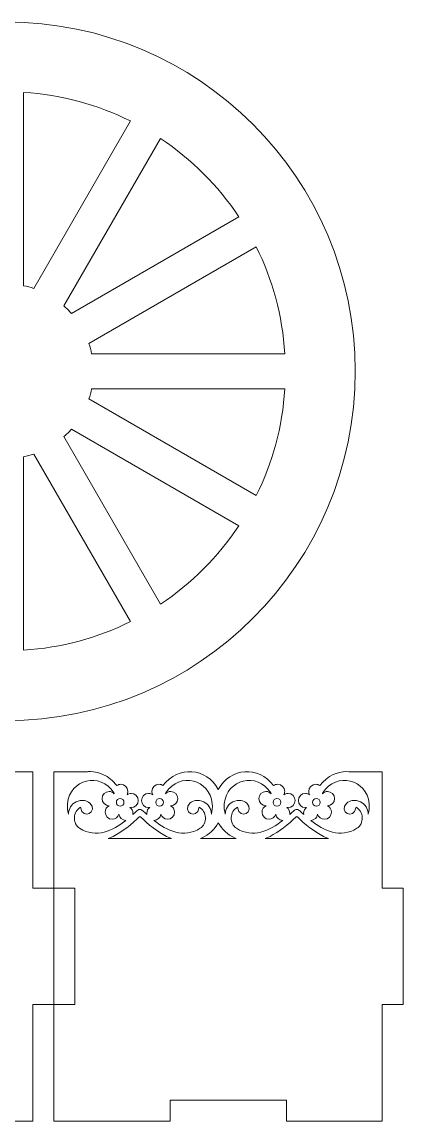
# Model space of a CAD drawing. Header units: millimetres. Extents: x -283 to 283, y -432 to 191.
# Drawn here: x 228.1 to 282.6, y -136.9 to 20.4 of the extents above; entities that cross this region are included whole.
import ezdxf

# ---------------------------------------------------------------- set-up
doc = ezdxf.new("R2010")
doc.units = ezdxf.units.MM
doc.header["$MEASUREMENT"] = 0
doc.layers.add('Camada 1', color=7, linetype='Continuous')

msp = doc.modelspace()

# ---------------------------------------------------------------- linework, layer by layer
at = {"layer": 'Camada 1', "color": 250, "lineweight": 20}
for points, knots in [([(225.7832, 20.4371), (253.3974, 20.4371), (275.7832, -1.9487), (275.7832, -29.5629), (275.7832, -29.5629), (275.7832, -57.1771), (253.3974, -79.5629), (225.7832, -79.5629), (225.7832, -79.5629), (198.169, -79.5629), (175.7832, -57.1771), (175.7832, -29.5629), (175.7832, -29.5629), (175.7832, -1.9487), (198.169, 20.4371), (225.7832, 20.4371)], [0, 0, 0, 0, 0.2, 0.2, 0.2, 0.2, 0.4, 0.4, 0.4, 0.4, 0.6, 0.6, 0.6, 0.6, 1, 1, 1, 1]), ([(228.2832, -17.3132), (228.7813, -17.4144), (229.2686, -17.5453), (229.7433, -17.7038), (229.7433, -17.7038), (229.7433, -17.7038), (243.582, 6.2655), (243.582, 6.2655), (243.582, 6.2655), (238.9252, 8.5833), (233.7529, 10.0191), (228.2832, 10.3571), (228.2832, 10.3571), (228.2832, 10.3571), (228.2832, -17.3132), (228.2832, -17.3132)], [0, 0, 0, 0, 0.2, 0.2, 0.2, 0.2, 0.4, 0.4, 0.4, 0.4, 0.6, 0.6, 0.6, 0.6, 1, 1, 1, 1]), ([(234.0716, -20.207), (234.4485, -20.5411), (234.8049, -20.8975), (235.139, -21.2744), (235.139, -21.2744), (235.139, -21.2744), (259.1081, -7.436), (259.1081, -7.436), (259.1081, -7.436), (256.157, -3.0012), (252.3454, 0.8114), (247.9101, 3.762), (247.9101, 3.762), (247.9101, 3.762), (234.0716, -20.207), (234.0716, -20.207)], [0, 0, 0, 0, 0.2, 0.2, 0.2, 0.2, 0.4, 0.4, 0.4, 0.4, 0.6, 0.6, 0.6, 0.6, 1, 1, 1, 1]), ([(237.6423, -25.6028), (237.8008, -26.0775), (237.9317, -26.5648), (238.0329, -27.0629), (238.0329, -27.0629), (238.0329, -27.0629), (265.7032, -27.0629), (265.7032, -27.0629), (265.7032, -27.0629), (265.3653, -21.5931), (263.93, -16.4205), (261.6116, -11.7641), (261.6116, -11.7641), (261.6116, -11.7641), (237.6423, -25.6028), (237.6423, -25.6028)], [0, 0, 0, 0, 0.2, 0.2, 0.2, 0.2, 0.4, 0.4, 0.4, 0.4, 0.6, 0.6, 0.6, 0.6, 1, 1, 1, 1]), ([(238.0329, -32.0629), (237.9318, -32.561), (237.8007, -33.0482), (237.6423, -33.523), (237.6423, -33.523), (237.6423, -33.523), (261.6116, -47.3617), (261.6116, -47.3617), (261.6116, -47.3617), (263.9292, -42.7048), (265.3658, -37.5329), (265.7032, -32.0629), (265.7032, -32.0629), (265.7032, -32.0629), (238.0329, -32.0629), (238.0329, -32.0629)], [0, 0, 0, 0, 0.2, 0.2, 0.2, 0.2, 0.4, 0.4, 0.4, 0.4, 0.6, 0.6, 0.6, 0.6, 1, 1, 1, 1]), ([(235.1391, -37.8513), (234.805, -38.2282), (234.4485, -38.5847), (234.0716, -38.9188), (234.0716, -38.9188), (234.0716, -38.9188), (247.9101, -62.8878), (247.9101, -62.8878), (247.9101, -62.8878), (252.345, -59.9368), (256.1577, -56.1252), (259.1081, -51.6898), (259.1081, -51.6898), (259.1081, -51.6898), (235.1391, -37.8513), (235.1391, -37.8513)], [0, 0, 0, 0, 0.2, 0.2, 0.2, 0.2, 0.4, 0.4, 0.4, 0.4, 0.6, 0.6, 0.6, 0.6, 1, 1, 1, 1]), ([(229.7433, -41.422), (229.2686, -41.5805), (228.7813, -41.7114), (228.2832, -41.8126), (228.2832, -41.8126), (228.2832, -41.8126), (228.2832, -69.4829), (228.2832, -69.4829), (228.2832, -69.4829), (233.753, -69.1451), (238.9256, -67.7097), (243.582, -65.3913), (243.582, -65.3913), (243.582, -65.3913), (229.7433, -41.422), (229.7433, -41.422)], [0, 0, 0, 0, 0.2, 0.2, 0.2, 0.2, 0.4, 0.4, 0.4, 0.4, 0.6, 0.6, 0.6, 0.6, 1, 1, 1, 1]), ([(229.6314, -136.8787), (229.6314, -136.8787), (229.6314, -120.212), (229.6314, -120.212), (229.6314, -120.212), (229.6314, -120.212), (232.6314, -120.212), (232.6314, -120.212), (232.6314, -120.212), (232.6314, -120.212), (232.6314, -103.5454), (232.6314, -103.5454), (232.6314, -103.5454), (232.6314, -103.5454), (229.6314, -103.5454), (229.6314, -103.5454), (229.6314, -103.5454), (229.6314, -103.5454), (229.6314, -86.8787), (229.6314, -86.8787), (229.6314, -86.8787), (229.6314, -86.8787), (224.8872, -86.8788), (224.8872, -86.8788), (224.8872, -86.8788), (223.3831, -86.7618), (221.8151, -87.4172), (220.7057, -88.8597), (220.7057, -88.8597), (220.5434, -88.746), (220.3464, -88.6796), (220.1343, -88.6796), (220.1343, -88.6796), (219.5783, -88.6796), (219.1276, -89.1354), (219.1276, -89.6977), (219.1276, -89.6977), (219.1276, -89.8743), (219.172, -90.0402), (219.2501, -90.1849), (219.2501, -90.1849), (219.0814, -90.056), (218.8716, -89.9797), (218.6441, -89.9797), (218.6441, -89.9797), (218.0883, -89.9797), (217.6377, -90.4357), (217.6377, -90.998), (217.6377, -90.998), (217.6377, -91.5603), (218.0883, -92.0162), (218.6441, -92.0162), (218.6441, -92.0162), (218.7071, -92.0162), (218.7691, -92.0101), (218.8287, -91.9989), (218.8287, -91.9989), (218.5691, -92.183), (218.3993, -92.4884), (218.3993, -92.8333), (218.3993, -92.8333), (218.3993, -92.8915), (218.4041, -92.9485), (218.4136, -93.0041), (218.4136, -93.0041), (218.4136, -93.0041), (218.0956, -92.708), (218.0956, -92.708), (218.0956, -92.708), (217.7692, -92.398), (217.592, -92.2487), (217.4041, -92.2665), (217.4041, -92.2665), (217.2162, -92.2487), (217.039, -92.398), (216.7124, -92.708), (216.7124, -92.708), (216.7124, -92.708), (216.3947, -93.0041), (216.3947, -93.0041), (216.3947, -93.0041), (216.404, -92.9485), (216.4089, -92.8915), (216.4089, -92.8333), (216.4089, -92.8333), (216.4089, -92.4884), (216.239, -92.183), (215.9795, -91.9989), (215.9795, -91.9989), (216.0391, -92.0101), (216.1011, -92.0162), (216.1641, -92.0162), (216.1641, -92.0162), (216.7199, -92.0162), (217.1705, -91.5603), (217.1705, -90.998), (217.1705, -90.998), (217.1705, -90.4357), (216.7199, -89.9797), (216.1641, -89.9797), (216.1641, -89.9797), (215.9366, -89.9797), (215.7267, -90.056), (215.5581, -90.1849), (215.5581, -90.1849), (215.6362, -90.0402), (215.6804, -89.8743), (215.6804, -89.6977), (215.6804, -89.6977), (215.6804, -89.1354), (215.2298, -88.6796), (214.6739, -88.6796), (214.6739, -88.6796), (214.4617, -88.6796), (214.2647, -88.746), (214.1023, -88.8597), (214.1023, -88.8597), (211.9052, -86.003), (207.9102, -86.2331), (206.1735, -89.4383), (206.1735, -89.4383), (204.4366, -86.2331), (200.4416, -86.003), (198.2445, -88.8597), (198.2445, -88.8597), (198.0821, -88.746), (197.885, -88.6796), (197.6729, -88.6796), (197.6729, -88.6796), (197.117, -88.6796), (196.6664, -89.1354), (196.6664, -89.6977), (196.6664, -89.6977), (196.6664, -89.8743), (196.7106, -90.0402), (196.7887, -90.1849), (196.7887, -90.1849), (196.6202, -90.056), (196.4103, -89.9797), (196.1829, -89.9797), (196.1829, -89.9797), (195.627, -89.9797), (195.1763, -90.4357), (195.1763, -90.998), (195.1763, -90.998), (195.1763, -91.5603), (195.627, -92.0162), (196.1829, -92.0162), (196.1829, -92.0162), (196.2459, -92.0162), (196.3077, -92.0101), (196.3675, -91.9989), (196.3675, -91.9989), (196.1079, -92.183), (195.9379, -92.4884), (195.9379, -92.8333), (195.9379, -92.8333), (195.9379, -92.8915), (195.9429, -92.9485), (195.9521, -93.0041), (195.9521, -93.0041), (195.9521, -93.0041), (195.6344, -92.708), (195.6344, -92.708), (195.6344, -92.708), (195.3078, -92.398), (195.1306, -92.2487), (194.9427, -92.2665), (194.9427, -92.2665), (194.7548, -92.2487), (194.5777, -92.398), (194.2512, -92.708), (194.2512, -92.708), (194.2512, -92.708), (193.9334, -93.0041), (193.9334, -93.0041), (193.9334, -93.0041), (193.9427, -92.9485), (193.9475, -92.8915), (193.9475, -92.8333), (193.9475, -92.8333), (193.9475, -92.4884), (193.7778, -92.183), (193.5182, -91.9989), (193.5182, -91.9989), (193.578, -92.0101), (193.6397, -92.0162), (193.7027, -92.0162), (193.7027, -92.0162), (194.2587, -92.0162), (194.7092, -91.5603), (194.7092, -90.998), (194.7092, -90.998), (194.7092, -90.4357), (194.2587, -89.9797), (193.7027, -89.9797), (193.7027, -89.9797), (193.4752, -89.9797), (193.2655, -90.056), (193.0968, -90.1849), (193.0968, -90.1849), (193.1749, -90.0402), (193.2192, -89.8743), (193.2192, -89.6977), (193.2192, -89.6977), (193.2192, -89.1354), (192.7685, -88.6796), (192.2127, -88.6796), (192.2127, -88.6796), (192.0004, -88.6796), (191.8036, -88.746), (191.6411, -88.8597), (191.6411, -88.8597), (189.8794, -86.5691), (187.43, -86.881), (187.4596, -86.8787), (187.4596, -86.8787), (187.4596, -86.8787), (182.6314, -86.8787), (182.6314, -86.8787), (182.6314, -86.8787), (182.6314, -86.8787), (182.6314, -96.4453), (182.6314, -96.4453), (182.6314, -96.4453), (182.6314, -96.4453), (182.6314, -103.5454), (182.6314, -103.5454), (182.6314, -103.5454), (182.6314, -103.5454), (185.6314, -103.5454), (185.6314, -103.5454), (185.6314, -103.5454), (185.6314, -103.5454), (185.6314, -120.212), (185.6314, -120.212), (185.6314, -120.212), (185.6314, -120.212), (182.6314, -120.212), (182.6314, -120.212), (182.6314, -120.212), (182.6314, -120.212), (182.6314, -136.8787), (182.6314, -136.8787), (182.6314, -136.8787), (182.6314, -136.8787), (199.2934, -136.8787), (199.2934, -136.8787), (199.2934, -136.8787), (199.2934, -136.8787), (199.2934, -133.8787), (199.2934, -133.8787), (199.2934, -133.8787), (199.2934, -133.8787), (215.96, -133.8787), (215.96, -133.8787), (215.96, -133.8787), (215.96, -133.8787), (215.96, -136.8787), (215.96, -136.8787), (215.96, -136.8787), (215.96, -136.8787), (229.6314, -136.8787), (229.6314, -136.8787)], [0, 0, 0, 0, 0.01492537, 0.01492537, 0.01492537, 0.01492537, 0.02985075, 0.02985075, 0.02985075, 0.02985075, 0.04477612, 0.04477612, 0.04477612, 0.04477612, 0.05970149, 0.05970149, 0.05970149, 0.05970149, 0.07462687, 0.07462687, 0.07462687, 0.07462687, 0.08955224, 0.08955224, 0.08955224, 0.08955224, 0.10447761, 0.10447761, 0.10447761, 0.10447761, 0.11940299, 0.11940299, 0.11940299, 0.11940299, 0.13432836, 0.13432836, 0.13432836, 0.13432836, 0.14925373, 0.14925373, 0.14925373, 0.14925373, 0.1641791, 0.1641791, 0.1641791, 0.1641791, 0.17910448, 0.17910448, 0.17910448, 0.17910448, 0.19402985, 0.19402985, 0.19402985, 0.19402985, 0.20895522, 0.20895522, 0.20895522, 0.20895522, 0.2238806, 0.2238806, 0.2238806, 0.2238806, 0.23880597, 0.23880597, 0.23880597, 0.23880597, 0.25373134, 0.25373134, 0.25373134, 0.25373134, 0.26865672, 0.26865672, 0.26865672, 0.26865672, 0.28358209, 0.28358209, 0.28358209, 0.28358209, 0.29850746, 0.29850746, 0.29850746, 0.29850746, 0.31343284, 0.31343284, 0.31343284, 0.31343284, 0.32835821, 0.32835821, 0.32835821, 0.32835821, 0.34328358, 0.34328358, 0.34328358, 0.34328358, 0.35820896, 0.35820896, 0.35820896, 0.35820896, 0.37313433, 0.37313433, 0.37313433, 0.37313433, 0.3880597, 0.3880597, 0.3880597, 0.3880597, 0.40298507, 0.40298507, 0.40298507, 0.40298507, 0.41791045, 0.41791045, 0.41791045, 0.41791045, 0.43283582, 0.43283582, 0.43283582, 0.43283582, 0.44776119, 0.44776119, 0.44776119, 0.44776119, 0.46268657, 0.46268657, 0.46268657, 0.46268657, 0.47761194, 0.47761194, 0.47761194, 0.47761194, 0.49253731, 0.49253731, 0.49253731, 0.49253731, 0.50746269, 0.50746269, 0.50746269, 0.50746269, 0.52238806, 0.52238806, 0.52238806, 0.52238806, 0.53731343, 0.53731343, 0.53731343, 0.53731343, 0.55223881, 0.55223881, 0.55223881, 0.55223881, 0.56716418, 0.56716418, 0.56716418, 0.56716418, 0.58208955, 0.58208955, 0.58208955, 0.58208955, 0.59701493, 0.59701493, 0.59701493, 0.59701493, 0.6119403, 0.6119403, 0.6119403, 0.6119403, 0.62686567, 0.62686567, 0.62686567, 0.62686567, 0.64179104, 0.64179104, 0.64179104, 0.64179104, 0.65671642, 0.65671642, 0.65671642, 0.65671642, 0.67164179, 0.67164179, 0.67164179, 0.67164179, 0.68656716, 0.68656716, 0.68656716, 0.68656716, 0.70149254, 0.70149254, 0.70149254, 0.70149254, 0.71641791, 0.71641791, 0.71641791, 0.71641791, 0.73134328, 0.73134328, 0.73134328, 0.73134328, 0.74626866, 0.74626866, 0.74626866, 0.74626866, 0.76119403, 0.76119403, 0.76119403, 0.76119403, 0.7761194, 0.7761194, 0.7761194, 0.7761194, 0.79104478, 0.79104478, 0.79104478, 0.79104478, 0.80597015, 0.80597015, 0.80597015, 0.80597015, 0.82089552, 0.82089552, 0.82089552, 0.82089552, 0.8358209, 0.8358209, 0.8358209, 0.8358209, 0.85074627, 0.85074627, 0.85074627, 0.85074627, 0.86567164, 0.86567164, 0.86567164, 0.86567164, 0.88059701, 0.88059701, 0.88059701, 0.88059701, 0.89552239, 0.89552239, 0.89552239, 0.89552239, 0.91044776, 0.91044776, 0.91044776, 0.91044776, 0.92537313, 0.92537313, 0.92537313, 0.92537313, 0.94029851, 0.94029851, 0.94029851, 0.94029851, 0.95522388, 0.95522388, 0.95522388, 0.95522388, 0.97014925, 0.97014925, 0.97014925, 0.97014925, 1, 1, 1, 1]), ([(279.6314, -136.8787), (279.6314, -136.8787), (279.6314, -120.212), (279.6314, -120.212), (279.6314, -120.212), (279.6314, -120.212), (282.6314, -120.212), (282.6314, -120.212), (282.6314, -120.212), (282.6314, -120.212), (282.6314, -103.5454), (282.6314, -103.5454), (282.6314, -103.5454), (282.6314, -103.5454), (279.6314, -103.5454), (279.6314, -103.5454), (279.6314, -103.5454), (279.6314, -103.5454), (279.6314, -86.8787), (279.6314, -86.8787), (279.6314, -86.8787), (279.6314, -86.8787), (274.8872, -86.8788), (274.8872, -86.8788), (274.8872, -86.8788), (273.3831, -86.7618), (271.8151, -87.4172), (270.7057, -88.8597), (270.7057, -88.8597), (270.5434, -88.746), (270.3464, -88.6796), (270.1343, -88.6796), (270.1343, -88.6796), (269.5783, -88.6796), (269.1276, -89.1354), (269.1276, -89.6977), (269.1276, -89.6977), (269.1276, -89.8743), (269.172, -90.0402), (269.2501, -90.1849), (269.2501, -90.1849), (269.0814, -90.056), (268.8716, -89.9797), (268.6441, -89.9797), (268.6441, -89.9797), (268.0883, -89.9797), (267.6377, -90.4357), (267.6377, -90.998), (267.6377, -90.998), (267.6377, -91.5603), (268.0883, -92.0162), (268.6441, -92.0162), (268.6441, -92.0162), (268.7071, -92.0162), (268.7691, -92.0101), (268.8287, -91.9989), (268.8287, -91.9989), (268.5691, -92.183), (268.3993, -92.4884), (268.3993, -92.8333), (268.3993, -92.8333), (268.3993, -92.8915), (268.4041, -92.9485), (268.4136, -93.0041), (268.4136, -93.0041), (268.4136, -93.0041), (268.0956, -92.708), (268.0956, -92.708), (268.0956, -92.708), (267.7692, -92.398), (267.592, -92.2487), (267.4041, -92.2665), (267.4041, -92.2665), (267.2162, -92.2487), (267.039, -92.398), (266.7124, -92.708), (266.7124, -92.708), (266.7124, -92.708), (266.3947, -93.0041), (266.3947, -93.0041), (266.3947, -93.0041), (266.404, -92.9485), (266.4089, -92.8915), (266.4089, -92.8333), (266.4089, -92.8333), (266.4089, -92.4884), (266.239, -92.183), (265.9795, -91.9989), (265.9795, -91.9989), (266.0391, -92.0101), (266.1011, -92.0162), (266.1641, -92.0162), (266.1641, -92.0162), (266.7199, -92.0162), (267.1705, -91.5603), (267.1705, -90.998), (267.1705, -90.998), (267.1705, -90.4357), (266.7199, -89.9797), (266.1641, -89.9797), (266.1641, -89.9797), (265.9366, -89.9797), (265.7267, -90.056), (265.5581, -90.1849), (265.5581, -90.1849), (265.6362, -90.0402), (265.6804, -89.8743), (265.6804, -89.6977), (265.6804, -89.6977), (265.6804, -89.1354), (265.2298, -88.6796), (264.6739, -88.6796), (264.6739, -88.6796), (264.4617, -88.6796), (264.2647, -88.746), (264.1023, -88.8597), (264.1023, -88.8597), (261.9052, -86.003), (257.9102, -86.2331), (256.1735, -89.4383), (256.1735, -89.4383), (254.4366, -86.2331), (250.4416, -86.003), (248.2445, -88.8597), (248.2445, -88.8597), (248.0821, -88.746), (247.885, -88.6796), (247.6729, -88.6796), (247.6729, -88.6796), (247.117, -88.6796), (246.6664, -89.1354), (246.6664, -89.6977), (246.6664, -89.6977), (246.6664, -89.8743), (246.7106, -90.0402), (246.7887, -90.1849), (246.7887, -90.1849), (246.6202, -90.056), (246.4103, -89.9797), (246.1829, -89.9797), (246.1829, -89.9797), (245.627, -89.9797), (245.1763, -90.4357), (245.1763, -90.998), (245.1763, -90.998), (245.1763, -91.5603), (245.627, -92.0162), (246.1829, -92.0162), (246.1829, -92.0162), (246.2459, -92.0162), (246.3077, -92.0101), (246.3675, -91.9989), (246.3675, -91.9989), (246.1079, -92.183), (245.9379, -92.4884), (245.9379, -92.8333), (245.9379, -92.8333), (245.9379, -92.8915), (245.9429, -92.9485), (245.9521, -93.0041), (245.9521, -93.0041), (245.9521, -93.0041), (245.6344, -92.708), (245.6344, -92.708), (245.6344, -92.708), (245.3078, -92.398), (245.1306, -92.2487), (244.9427, -92.2665), (244.9427, -92.2665), (244.7548, -92.2487), (244.5777, -92.398), (244.2512, -92.708), (244.2512, -92.708), (244.2512, -92.708), (243.9334, -93.0041), (243.9334, -93.0041), (243.9334, -93.0041), (243.9427, -92.9485), (243.9475, -92.8915), (243.9475, -92.8333), (243.9475, -92.8333), (243.9475, -92.4884), (243.7778, -92.183), (243.5182, -91.9989), (243.5182, -91.9989), (243.578, -92.0101), (243.6397, -92.0162), (243.7027, -92.0162), (243.7027, -92.0162), (244.2587, -92.0162), (244.7092, -91.5603), (244.7092, -90.998), (244.7092, -90.998), (244.7092, -90.4357), (244.2587, -89.9797), (243.7027, -89.9797), (243.7027, -89.9797), (243.4752, -89.9797), (243.2655, -90.056), (243.0968, -90.1849), (243.0968, -90.1849), (243.1749, -90.0402), (243.2192, -89.8743), (243.2192, -89.6977), (243.2192, -89.6977), (243.2192, -89.1354), (242.7685, -88.6796), (242.2127, -88.6796), (242.2127, -88.6796), (242.0004, -88.6796), (241.8036, -88.746), (241.6411, -88.8597), (241.6411, -88.8597), (239.8794, -86.5691), (237.43, -86.881), (237.4596, -86.8787), (237.4596, -86.8787), (237.4596, -86.8787), (232.6314, -86.8787), (232.6314, -86.8787), (232.6314, -86.8787), (232.6314, -86.8787), (232.6314, -96.4453), (232.6314, -96.4453), (232.6314, -96.4453), (232.6314, -96.4453), (232.6314, -103.5454), (232.6314, -103.5454), (232.6314, -103.5454), (232.6314, -103.5454), (235.6314, -103.5454), (235.6314, -103.5454), (235.6314, -103.5454), (235.6314, -103.5454), (235.6314, -120.212), (235.6314, -120.212), (235.6314, -120.212), (235.6314, -120.212), (232.6314, -120.212), (232.6314, -120.212), (232.6314, -120.212), (232.6314, -120.212), (232.6314, -136.8787), (232.6314, -136.8787), (232.6314, -136.8787), (232.6314, -136.8787), (249.2934, -136.8787), (249.2934, -136.8787), (249.2934, -136.8787), (249.2934, -136.8787), (249.2934, -133.8787), (249.2934, -133.8787), (249.2934, -133.8787), (249.2934, -133.8787), (265.96, -133.8787), (265.96, -133.8787), (265.96, -133.8787), (265.96, -133.8787), (265.96, -136.8787), (265.96, -136.8787), (265.96, -136.8787), (265.96, -136.8787), (279.6314, -136.8787), (279.6314, -136.8787)], [0, 0, 0, 0, 0.01492537, 0.01492537, 0.01492537, 0.01492537, 0.02985075, 0.02985075, 0.02985075, 0.02985075, 0.04477612, 0.04477612, 0.04477612, 0.04477612, 0.05970149, 0.05970149, 0.05970149, 0.05970149, 0.07462687, 0.07462687, 0.07462687, 0.07462687, 0.08955224, 0.08955224, 0.08955224, 0.08955224, 0.10447761, 0.10447761, 0.10447761, 0.10447761, 0.11940299, 0.11940299, 0.11940299, 0.11940299, 0.13432836, 0.13432836, 0.13432836, 0.13432836, 0.14925373, 0.14925373, 0.14925373, 0.14925373, 0.1641791, 0.1641791, 0.1641791, 0.1641791, 0.17910448, 0.17910448, 0.17910448, 0.17910448, 0.19402985, 0.19402985, 0.19402985, 0.19402985, 0.20895522, 0.20895522, 0.20895522, 0.20895522, 0.2238806, 0.2238806, 0.2238806, 0.2238806, 0.23880597, 0.23880597, 0.23880597, 0.23880597, 0.25373134, 0.25373134, 0.25373134, 0.25373134, 0.26865672, 0.26865672, 0.26865672, 0.26865672, 0.28358209, 0.28358209, 0.28358209, 0.28358209, 0.29850746, 0.29850746, 0.29850746, 0.29850746, 0.31343284, 0.31343284, 0.31343284, 0.31343284, 0.32835821, 0.32835821, 0.32835821, 0.32835821, 0.34328358, 0.34328358, 0.34328358, 0.34328358, 0.35820896, 0.35820896, 0.35820896, 0.35820896, 0.37313433, 0.37313433, 0.37313433, 0.37313433, 0.3880597, 0.3880597, 0.3880597, 0.3880597, 0.40298507, 0.40298507, 0.40298507, 0.40298507, 0.41791045, 0.41791045, 0.41791045, 0.41791045, 0.43283582, 0.43283582, 0.43283582, 0.43283582, 0.44776119, 0.44776119, 0.44776119, 0.44776119, 0.46268657, 0.46268657, 0.46268657, 0.46268657, 0.47761194, 0.47761194, 0.47761194, 0.47761194, 0.49253731, 0.49253731, 0.49253731, 0.49253731, 0.50746269, 0.50746269, 0.50746269, 0.50746269, 0.52238806, 0.52238806, 0.52238806, 0.52238806, 0.53731343, 0.53731343, 0.53731343, 0.53731343, 0.55223881, 0.55223881, 0.55223881, 0.55223881, 0.56716418, 0.56716418, 0.56716418, 0.56716418, 0.58208955, 0.58208955, 0.58208955, 0.58208955, 0.59701493, 0.59701493, 0.59701493, 0.59701493, 0.6119403, 0.6119403, 0.6119403, 0.6119403, 0.62686567, 0.62686567, 0.62686567, 0.62686567, 0.64179104, 0.64179104, 0.64179104, 0.64179104, 0.65671642, 0.65671642, 0.65671642, 0.65671642, 0.67164179, 0.67164179, 0.67164179, 0.67164179, 0.68656716, 0.68656716, 0.68656716, 0.68656716, 0.70149254, 0.70149254, 0.70149254, 0.70149254, 0.71641791, 0.71641791, 0.71641791, 0.71641791, 0.73134328, 0.73134328, 0.73134328, 0.73134328, 0.74626866, 0.74626866, 0.74626866, 0.74626866, 0.76119403, 0.76119403, 0.76119403, 0.76119403, 0.7761194, 0.7761194, 0.7761194, 0.7761194, 0.79104478, 0.79104478, 0.79104478, 0.79104478, 0.80597015, 0.80597015, 0.80597015, 0.80597015, 0.82089552, 0.82089552, 0.82089552, 0.82089552, 0.8358209, 0.8358209, 0.8358209, 0.8358209, 0.85074627, 0.85074627, 0.85074627, 0.85074627, 0.86567164, 0.86567164, 0.86567164, 0.86567164, 0.88059701, 0.88059701, 0.88059701, 0.88059701, 0.89552239, 0.89552239, 0.89552239, 0.89552239, 0.91044776, 0.91044776, 0.91044776, 0.91044776, 0.92537313, 0.92537313, 0.92537313, 0.92537313, 0.94029851, 0.94029851, 0.94029851, 0.94029851, 0.95522388, 0.95522388, 0.95522388, 0.95522388, 0.97014925, 0.97014925, 0.97014925, 0.97014925, 1, 1, 1, 1]), ([(242.9409, -93.8516), (241.062, -95.3319), (238.6996, -96.4442), (236.3122, -94.9816), (236.3122, -94.9816), (235.797, -94.666), (235.5332, -94.0533), (235.5571, -93.4437), (235.5571, -93.4437), (235.5809, -92.8307), (235.9135, -92.2729), (236.4383, -91.9652), (236.4383, -91.9652), (236.7834, -93.9483), (238.9927, -92.5647), (237.7815, -91.3759), (237.7815, -91.3759), (237.5629, -91.1613), (237.2322, -91.0619), (236.9862, -91.0196), (236.9862, -91.0196), (236.5932, -90.9521), (236.1815, -91.0066), (235.8089, -91.1889), (235.8089, -91.1889), (235.144, -91.5144), (234.7176, -92.1914), (234.707, -92.9386), (234.707, -92.9386), (234.5743, -92.4812), (234.5251, -91.9813), (234.5748, -91.4577), (234.5748, -91.4577), (234.907, -87.9534), (239.2539, -86.8361), (241.2251, -89.8955), (241.2251, -89.8955), (241.2341, -89.9415), (241.2461, -89.9861), (241.261, -90.0295), (241.261, -90.0295), (241.0777, -89.8336), (240.8178, -89.7113), (240.53, -89.7113), (240.53, -89.7113), (239.9742, -89.7113), (239.5236, -90.1673), (239.5236, -90.7296), (239.5236, -90.7296), (239.5236, -91.2919), (239.9742, -91.7478), (240.53, -91.7478), (240.53, -91.7478), (240.53, -91.7478), (240.5479, -91.7475), (240.5479, -91.7475), (240.5479, -91.7475), (240.2084, -91.911), (239.9736, -92.2616), (239.9736, -92.6675), (239.9736, -92.6675), (239.9736, -93.2299), (240.4243, -93.6858), (240.9802, -93.6858), (240.9802, -93.6858), (241.4336, -93.6858), (241.8172, -93.3824), (241.9428, -92.9653), (241.9428, -92.9653), (242.0068, -93.4653), (242.4293, -93.8516), (242.9409, -93.8516)], [0, 0, 0, 0, 0.05263158, 0.05263158, 0.05263158, 0.05263158, 0.10526316, 0.10526316, 0.10526316, 0.10526316, 0.15789474, 0.15789474, 0.15789474, 0.15789474, 0.21052632, 0.21052632, 0.21052632, 0.21052632, 0.26315789, 0.26315789, 0.26315789, 0.26315789, 0.31578947, 0.31578947, 0.31578947, 0.31578947, 0.36842105, 0.36842105, 0.36842105, 0.36842105, 0.42105263, 0.42105263, 0.42105263, 0.42105263, 0.47368421, 0.47368421, 0.47368421, 0.47368421, 0.52631579, 0.52631579, 0.52631579, 0.52631579, 0.57894737, 0.57894737, 0.57894737, 0.57894737, 0.63157895, 0.63157895, 0.63157895, 0.63157895, 0.68421053, 0.68421053, 0.68421053, 0.68421053, 0.73684211, 0.73684211, 0.73684211, 0.73684211, 0.78947368, 0.78947368, 0.78947368, 0.78947368, 0.84210526, 0.84210526, 0.84210526, 0.84210526, 0.89473684, 0.89473684, 0.89473684, 0.89473684, 1, 1, 1, 1]), ([(253.4473, -91.9652), (253.972, -92.2729), (254.3046, -92.8307), (254.3285, -93.4437), (254.3285, -93.4437), (254.3523, -94.0533), (254.0884, -94.6661), (253.5735, -94.9816), (253.5735, -94.9816), (251.1859, -96.4443), (248.8235, -95.3319), (246.9446, -93.8516), (246.9446, -93.8516), (247.4562, -93.8516), (247.879, -93.4653), (247.9425, -92.9653), (247.9425, -92.9653), (248.0684, -93.3824), (248.452, -93.6858), (248.9055, -93.6858), (248.9055, -93.6858), (249.4614, -93.6858), (249.9119, -93.2299), (249.9119, -92.6675), (249.9119, -92.6675), (249.9119, -92.2616), (249.6771, -91.911), (249.3375, -91.7475), (249.3375, -91.7475), (249.3375, -91.7475), (249.3555, -91.7478), (249.3555, -91.7478), (249.3555, -91.7478), (249.9116, -91.7478), (250.3622, -91.2919), (250.3622, -90.7296), (250.3622, -90.7296), (250.3622, -90.1673), (249.9116, -89.7113), (249.3555, -89.7113), (249.3555, -89.7113), (249.0677, -89.7113), (248.808, -89.8336), (248.6246, -90.0295), (248.6246, -90.0295), (248.6394, -89.9861), (248.6515, -89.9415), (248.6604, -89.8955), (248.6604, -89.8955), (250.6318, -86.8361), (254.9785, -87.9534), (255.3108, -91.4577), (255.3108, -91.4577), (255.3605, -91.9813), (255.3114, -92.4812), (255.1787, -92.9386), (255.1787, -92.9386), (255.168, -92.1914), (254.7415, -91.5144), (254.0768, -91.1889), (254.0768, -91.1889), (253.7043, -91.0066), (253.2924, -90.9521), (252.8996, -91.0196), (252.8996, -91.0196), (252.6535, -91.0619), (252.3227, -91.1613), (252.1041, -91.3759), (252.1041, -91.3759), (250.8929, -92.5647), (253.1021, -93.9483), (253.4473, -91.9652)], [0, 0, 0, 0, 0.05263158, 0.05263158, 0.05263158, 0.05263158, 0.10526316, 0.10526316, 0.10526316, 0.10526316, 0.15789474, 0.15789474, 0.15789474, 0.15789474, 0.21052632, 0.21052632, 0.21052632, 0.21052632, 0.26315789, 0.26315789, 0.26315789, 0.26315789, 0.31578947, 0.31578947, 0.31578947, 0.31578947, 0.36842105, 0.36842105, 0.36842105, 0.36842105, 0.42105263, 0.42105263, 0.42105263, 0.42105263, 0.47368421, 0.47368421, 0.47368421, 0.47368421, 0.52631579, 0.52631579, 0.52631579, 0.52631579, 0.57894737, 0.57894737, 0.57894737, 0.57894737, 0.63157895, 0.63157895, 0.63157895, 0.63157895, 0.68421053, 0.68421053, 0.68421053, 0.68421053, 0.73684211, 0.73684211, 0.73684211, 0.73684211, 0.78947368, 0.78947368, 0.78947368, 0.78947368, 0.84210526, 0.84210526, 0.84210526, 0.84210526, 0.89473684, 0.89473684, 0.89473684, 0.89473684, 1, 1, 1, 1]), ([(265.4022, -93.8516), (263.5233, -95.3319), (261.1609, -96.4443), (258.7734, -94.9816), (258.7734, -94.9816), (258.2584, -94.6661), (257.9946, -94.0533), (258.0183, -93.4437), (258.0183, -93.4437), (258.0422, -92.8307), (258.3749, -92.2729), (258.8997, -91.9652), (258.8997, -91.9652), (259.2447, -93.9483), (261.454, -92.5647), (260.2428, -91.3759), (260.2428, -91.3759), (260.0243, -91.1613), (259.6936, -91.0619), (259.4473, -91.0196), (259.4473, -91.0196), (259.0544, -90.9521), (258.6426, -91.0066), (258.2701, -91.1889), (258.2701, -91.1889), (257.6053, -91.5144), (257.1789, -92.1914), (257.1682, -92.9386), (257.1682, -92.9386), (257.0355, -92.4812), (256.9863, -91.9813), (257.0361, -91.4577), (257.0361, -91.4577), (257.3683, -87.9534), (261.7151, -86.8361), (263.6864, -89.8955), (263.6864, -89.8955), (263.6954, -89.9415), (263.7074, -89.9861), (263.7222, -90.0295), (263.7222, -90.0295), (263.539, -89.8336), (263.2791, -89.7113), (262.9914, -89.7113), (262.9914, -89.7113), (262.4354, -89.7113), (261.9847, -90.1673), (261.9847, -90.7296), (261.9847, -90.7296), (261.9847, -91.2919), (262.4354, -91.7478), (262.9914, -91.7478), (262.9914, -91.7478), (262.9914, -91.7478), (263.0093, -91.7475), (263.0093, -91.7475), (263.0093, -91.7475), (262.6697, -91.911), (262.4349, -92.2616), (262.4349, -92.6675), (262.4349, -92.6675), (262.4349, -93.2299), (262.8855, -93.6858), (263.4413, -93.6858), (263.4413, -93.6858), (263.8949, -93.6858), (264.2784, -93.3824), (264.4042, -92.9653), (264.4042, -92.9653), (264.468, -93.4653), (264.8908, -93.8516), (265.4022, -93.8516)], [0, 0, 0, 0, 0.05263158, 0.05263158, 0.05263158, 0.05263158, 0.10526316, 0.10526316, 0.10526316, 0.10526316, 0.15789474, 0.15789474, 0.15789474, 0.15789474, 0.21052632, 0.21052632, 0.21052632, 0.21052632, 0.26315789, 0.26315789, 0.26315789, 0.26315789, 0.31578947, 0.31578947, 0.31578947, 0.31578947, 0.36842105, 0.36842105, 0.36842105, 0.36842105, 0.42105263, 0.42105263, 0.42105263, 0.42105263, 0.47368421, 0.47368421, 0.47368421, 0.47368421, 0.52631579, 0.52631579, 0.52631579, 0.52631579, 0.57894737, 0.57894737, 0.57894737, 0.57894737, 0.63157895, 0.63157895, 0.63157895, 0.63157895, 0.68421053, 0.68421053, 0.68421053, 0.68421053, 0.73684211, 0.73684211, 0.73684211, 0.73684211, 0.78947368, 0.78947368, 0.78947368, 0.78947368, 0.84210526, 0.84210526, 0.84210526, 0.84210526, 0.89473684, 0.89473684, 0.89473684, 0.89473684, 1, 1, 1, 1]), ([(276.0348, -94.9816), (273.6473, -96.4441), (271.2849, -95.3319), (269.406, -93.8516), (269.406, -93.8516), (269.9175, -93.8516), (270.3401, -93.4653), (270.4041, -92.9653), (270.4041, -92.9653), (270.5297, -93.3824), (270.9132, -93.6858), (271.3668, -93.6858), (271.3668, -93.6858), (271.9226, -93.6858), (272.3732, -93.2299), (272.3732, -92.6675), (272.3732, -92.6675), (272.3732, -92.2616), (272.1386, -91.911), (271.7989, -91.7475), (271.7989, -91.7475), (271.7989, -91.7475), (271.8168, -91.7478), (271.8168, -91.7478), (271.8168, -91.7478), (272.3728, -91.7478), (272.8233, -91.2919), (272.8233, -90.7296), (272.8233, -90.7296), (272.8233, -90.1673), (272.3728, -89.7113), (271.8168, -89.7113), (271.8168, -89.7113), (271.529, -89.7113), (271.2691, -89.8336), (271.0858, -90.0295), (271.0858, -90.0295), (271.1007, -89.9861), (271.1128, -89.9415), (271.1217, -89.8955), (271.1217, -89.8955), (273.093, -86.8361), (277.4398, -87.9534), (277.7721, -91.4577), (277.7721, -91.4577), (277.8218, -91.9813), (277.7726, -92.4812), (277.6399, -92.9386), (277.6399, -92.9386), (277.6292, -92.1914), (277.2029, -91.5144), (276.538, -91.1889), (276.538, -91.1889), (276.1655, -91.0066), (275.7536, -90.9521), (275.3608, -91.0196), (275.3608, -91.0196), (275.1146, -91.0619), (274.7839, -91.1613), (274.5653, -91.3759), (274.5653, -91.3759), (273.3541, -92.5647), (275.5635, -93.9483), (275.9085, -91.9652), (275.9085, -91.9652), (276.4333, -92.2729), (276.7659, -92.8307), (276.7897, -93.4437), (276.7897, -93.4437), (276.8136, -94.0533), (276.5496, -94.6662), (276.0348, -94.9816)], [0, 0, 0, 0, 0.05263158, 0.05263158, 0.05263158, 0.05263158, 0.10526316, 0.10526316, 0.10526316, 0.10526316, 0.15789474, 0.15789474, 0.15789474, 0.15789474, 0.21052632, 0.21052632, 0.21052632, 0.21052632, 0.26315789, 0.26315789, 0.26315789, 0.26315789, 0.31578947, 0.31578947, 0.31578947, 0.31578947, 0.36842105, 0.36842105, 0.36842105, 0.36842105, 0.42105263, 0.42105263, 0.42105263, 0.42105263, 0.47368421, 0.47368421, 0.47368421, 0.47368421, 0.52631579, 0.52631579, 0.52631579, 0.52631579, 0.57894737, 0.57894737, 0.57894737, 0.57894737, 0.63157895, 0.63157895, 0.63157895, 0.63157895, 0.68421053, 0.68421053, 0.68421053, 0.68421053, 0.73684211, 0.73684211, 0.73684211, 0.73684211, 0.78947368, 0.78947368, 0.78947368, 0.78947368, 0.84210526, 0.84210526, 0.84210526, 0.84210526, 0.89473684, 0.89473684, 0.89473684, 0.89473684, 1, 1, 1, 1]), ([(242.6632, -91.2655), (242.6632, -91.5711), (242.4185, -91.8188), (242.1165, -91.8188), (242.1165, -91.8188), (241.8145, -91.8188), (241.5697, -91.5711), (241.5697, -91.2655), (241.5697, -91.2655), (241.5697, -90.96), (241.8145, -90.7125), (242.1165, -90.7125), (242.1165, -90.7125), (242.4185, -90.7125), (242.6632, -90.96), (242.6632, -91.2655)], [0, 0, 0, 0, 0.2, 0.2, 0.2, 0.2, 0.4, 0.4, 0.4, 0.4, 0.6, 0.6, 0.6, 0.6, 1, 1, 1, 1]), ([(247.7692, -91.8188), (247.4673, -91.8188), (247.2223, -91.5711), (247.2223, -91.2655), (247.2223, -91.2655), (247.2223, -90.96), (247.4672, -90.7125), (247.7692, -90.7125), (247.7692, -90.7125), (248.071, -90.7125), (248.3159, -90.96), (248.3159, -91.2655), (248.3159, -91.2655), (248.3159, -91.5711), (248.0711, -91.8188), (247.7692, -91.8188)], [0, 0, 0, 0, 0.2, 0.2, 0.2, 0.2, 0.4, 0.4, 0.4, 0.4, 0.6, 0.6, 0.6, 0.6, 1, 1, 1, 1]), ([(265.1245, -91.2655), (265.1245, -91.5711), (264.8795, -91.8188), (264.5776, -91.8188), (264.5776, -91.8188), (264.2757, -91.8188), (264.0309, -91.5711), (264.0309, -91.2655), (264.0309, -91.2655), (264.0309, -90.96), (264.2758, -90.7125), (264.5776, -90.7125), (264.5776, -90.7125), (264.8797, -90.7125), (265.1245, -90.96), (265.1245, -91.2655)], [0, 0, 0, 0, 0.2, 0.2, 0.2, 0.2, 0.4, 0.4, 0.4, 0.4, 0.6, 0.6, 0.6, 0.6, 1, 1, 1, 1]), ([(270.2303, -91.8188), (269.9283, -91.8188), (269.6836, -91.5711), (269.6836, -91.2655), (269.6836, -91.2655), (269.6836, -90.96), (269.9284, -90.7125), (270.2303, -90.7125), (270.2303, -90.7125), (270.5324, -90.7125), (270.7772, -90.96), (270.7772, -91.2655), (270.7772, -91.2655), (270.7772, -91.5711), (270.5323, -91.8188), (270.2303, -91.8188)], [0, 0, 0, 0, 0.2, 0.2, 0.2, 0.2, 0.4, 0.4, 0.4, 0.4, 0.6, 0.6, 0.6, 0.6, 1, 1, 1, 1]), ([(249.4776, -96.4453), (249.4776, -96.4453), (240.4081, -96.4453), (240.4081, -96.4453), (240.4081, -96.4453), (240.4081, -96.4453), (240.4568, -96.4267), (240.4568, -96.4267), (240.4568, -96.4267), (240.4568, -96.4267), (240.6581, -96.345), (240.6581, -96.345), (240.6581, -96.345), (241.8747, -95.8203), (243.2241, -94.8936), (244.5407, -93.6334), (244.5407, -93.6334), (244.7926, -93.3924), (244.8607, -93.287), (244.9427, -93.3111), (244.9427, -93.3111), (245.0249, -93.287), (245.0929, -93.3924), (245.3448, -93.6334), (245.3448, -93.6334), (246.6614, -94.8936), (248.0108, -95.8203), (249.2277, -96.345), (249.2277, -96.345), (249.2277, -96.345), (249.3829, -96.4089), (249.3829, -96.4089), (249.3829, -96.4089), (249.3829, -96.4089), (249.4776, -96.4453), (249.4776, -96.4453)], [0, 0, 0, 0, 0.1, 0.1, 0.1, 0.1, 0.2, 0.2, 0.2, 0.2, 0.3, 0.3, 0.3, 0.3, 0.4, 0.4, 0.4, 0.4, 0.5, 0.5, 0.5, 0.5, 0.6, 0.6, 0.6, 0.6, 0.7, 0.7, 0.7, 0.7, 0.8, 0.8, 0.8, 0.8, 1, 1, 1, 1]), ([(258.7431, -96.4453), (258.7431, -96.4453), (253.6035, -96.4453), (253.6035, -96.4453), (253.6035, -96.4453), (253.6035, -96.4453), (253.7202, -96.4002), (253.7202, -96.4002), (253.7202, -96.4002), (253.7202, -96.4002), (253.8535, -96.345), (253.8535, -96.345), (253.8535, -96.345), (254.829, -95.8879), (255.6516, -95.1457), (256.1735, -94.2023), (256.1735, -94.2023), (256.6952, -95.1457), (257.5178, -95.8879), (258.4933, -96.345), (258.4933, -96.345), (258.4933, -96.345), (258.6023, -96.3904), (258.6023, -96.3904), (258.6023, -96.3904), (258.6023, -96.3904), (258.7431, -96.4453), (258.7431, -96.4453)], [0, 0, 0, 0, 0.125, 0.125, 0.125, 0.125, 0.25, 0.25, 0.25, 0.25, 0.375, 0.375, 0.375, 0.375, 0.5, 0.5, 0.5, 0.5, 0.625, 0.625, 0.625, 0.625, 0.75, 0.75, 0.75, 0.75, 1, 1, 1, 1]), ([(271.9387, -96.4453), (271.9387, -96.4453), (262.8695, -96.4453), (262.8695, -96.4453), (262.8695, -96.4453), (262.8695, -96.4453), (263.032, -96.3816), (263.032, -96.3816), (263.032, -96.3816), (263.032, -96.3816), (263.1195, -96.345), (263.1195, -96.345), (263.1195, -96.345), (264.336, -95.8203), (265.6855, -94.8936), (267.0021, -93.6334), (267.0021, -93.6334), (267.254, -93.3924), (267.322, -93.287), (267.4041, -93.3111), (267.4041, -93.3111), (267.4861, -93.287), (267.5542, -93.3924), (267.8061, -93.6334), (267.8061, -93.6334), (269.1227, -94.8936), (270.4722, -95.8203), (271.6888, -96.345), (271.6888, -96.345), (271.6888, -96.345), (271.7342, -96.3642), (271.7342, -96.3642), (271.7342, -96.3642), (271.7342, -96.3642), (271.9387, -96.4453), (271.9387, -96.4453)], [0, 0, 0, 0, 0.1, 0.1, 0.1, 0.1, 0.2, 0.2, 0.2, 0.2, 0.3, 0.3, 0.3, 0.3, 0.4, 0.4, 0.4, 0.4, 0.5, 0.5, 0.5, 0.5, 0.6, 0.6, 0.6, 0.6, 0.7, 0.7, 0.7, 0.7, 0.8, 0.8, 0.8, 0.8, 1, 1, 1, 1])]:
    msp.add_open_spline(points, degree=3, knots=knots, dxfattribs=at)

doc.saveas('drawing.dxf')
